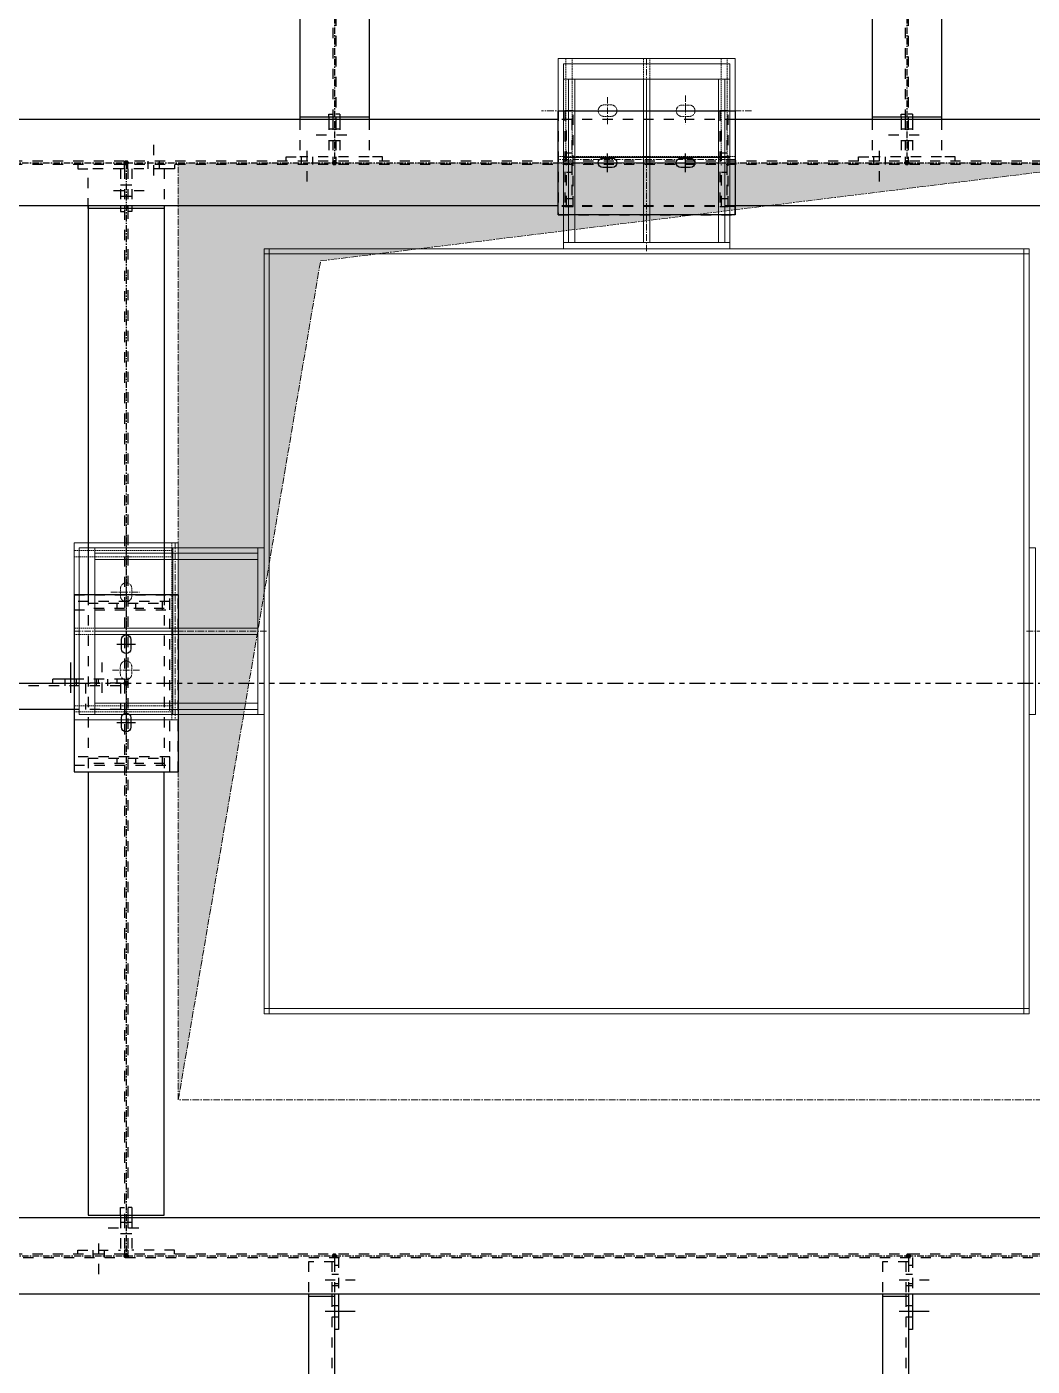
# Model space of a CAD drawing. Header units: inches. Extents: x 209270 to 234360, y -180214 to -150194.
# Drawn here: x 220821 to 222753, y -159676 to -157102 of the extents above; entities that cross this region are included whole.
import ezdxf

# ---------------------------------------------------------------- set-up
doc = ezdxf.new("R2010")
doc.units = ezdxf.units.IN
doc.header["$LTSCALE"] = 10
doc.header["$MEASUREMENT"] = 0
for name, pattern in [('CENTER', [2, 1.25, -0.25, 0.25, -0.25]), ('DXK_LINE_DOT2', [3.9198, 1.9599, -1.9599]), ('DXK_LINE_DOT5', [7.8785, 2.979, -0.9799, 0.9799, -0.9799, 0.9799, -0.9799]), ('HIDDEN', [0.375, 0.25, -0.125])]:
    doc.linetypes.add(name, pattern=pattern)
for name, color, linetype in [('_STR_0', 5, 'Continuous'), ('_STR_1', 5, 'Continuous'), ('_STR_2', 5, 'Continuous'), ('_STR_4', 5, 'Continuous')]:
    doc.layers.add(name, color=color, linetype=linetype)
for name, color, linetype, lineweight in [('CEN', 1, 'CENTER', 9), ('Chute', 1, 'Continuous', 9), ('HIDDEN', 1, 'HIDDEN', 9), ('MAIN OBJECT', 1, 'Continuous', 18), ('STR25', 1, 'Continuous', 5), ('STRUC-25HD', 1, 'HIDDEN', 5)]:
    doc.layers.add(name, color=color, linetype=linetype, lineweight=lineweight)

# ---------------------------------------------------------------- blocks, each defined once
blk = doc.blocks.new('A$C3120f6e4')
at = {"layer": 'CEN'}
for p, q in [((170, 94), (-170, 94)), ((0, -100), (0, 100)), ((-75, -26.2), (-75, 26)), ((75, -29.3), (75, 26.1)), ((-48.9, 0), (-101.1, 0)), ((101.1, 0), (48.9, 0))]:
    blk.add_line(p, q, dxfattribs=at)
at = {"layer": 'HIDDEN', "ltscale": 0.2, "elevation": 5435030.5}
for points in [[(-82, -11.1, -1), (-82, 10.9), (-68, 10.9, -1), (-68, -11.1)], [(68, 11.1, 1), (68, -10.9), (82, -10.9, 1), (82, 11.1)]]:
    blk.add_lwpolyline(points, format="xyb", close=True, dxfattribs=at)
at = {"layer": 'STR25', "ltscale": 0.2, "elevation": 5435030.5}
blk.add_lwpolyline([(-170, 100), (170, 100), (170, -100), (-170, -100)], close=True, dxfattribs=at)
at = {"layer": 'STRUC-25HD', "elevation": 5435030.5}
for points in [[(170, 88), (170, 100), (-170, 100), (-170, 88)], [(-143, -100), (-155, -100), (-155, 88), (-143, 88)], [(6, -100), (-6, -100), (-6, 88), (6, 88)], [(155, -100), (143, -100), (143, 88), (155, 88)]]:
    blk.add_lwpolyline(points, close=True, dxfattribs=at)
blk = doc.blocks.new('GridLine-116860372-116906 - 114867')
at = {"layer": '_STR_2', "linetype": 'DXK_LINE_DOT5'}
blk.add_line((211379.7, -158363.7), (228961.1, -158363.7), dxfattribs=at)
blk = doc.blocks.new('Part-116860372-114967 - 114867')
at = {"layer": '_STR_4', "linetype": 'Continuous'}
for points in [[(221411.9, -155367.7, -1), (221411.9, -155359.7, -1)], [(221411.9, -157367.7, -1), (221411.9, -157359.7, -1)]]:
    blk.add_hatch(color=256, dxfattribs=at).paths.add_polyline_path(points)
at = {"layer": '_STR_1', "linetype": 'DXK_LINE_DOT2'}
for p, q in [((221345.3, -155377.1), (221345.3, -155468.7)), ((221478.5, -155377.1), (221345.3, -155377.1)), ((221409, -155377.1), (221409, -156555.7)), ((221414.7, -155377.1), (221414.7, -155468.7)), ((221478.5, -155377.1), (221478.5, -155468.7)), ((221414.7, -155473.7), (221414.7, -157275.8)), ((221409, -156555.7), (221409, -157275.8)), ((221345.3, -157280.8), (221345.3, -157352.3)), ((221409, -157280.8), (221409, -157352.3)), ((221414.7, -157280.8), (221414.7, -157352.3)), ((221478.5, -157280.8), (221478.5, -157352.3)), ((221478.5, -157352.3), (221345.3, -157352.3))]:
    blk.add_line(p, q, dxfattribs=at)
at = {"layer": '_STR_2', "linetype": 'Continuous'}
for p, q in [((221345.3, -155468.7), (221345.3, -157280.8)), ((221478.5, -155473.7), (221345.3, -155473.7)), ((221409, -155468.7), (221409, -155473.7)), ((221414.7, -155468.7), (221414.7, -155473.7)), ((221478.5, -155468.7), (221478.5, -157280.8)), ((221478.5, -157275.8), (221345.3, -157275.8)), ((221409, -157275.8), (221409, -157280.8)), ((221414.7, -157275.8), (221414.7, -157280.8))]:
    blk.add_line(p, q, dxfattribs=at)
at = {"layer": '_STR_4', "linetype": 'CENTER'}
blk.add_line((221411.9, -155363.7), (221411.9, -157363.7), dxfattribs=at)
at = {"layer": '_STR_4', "linetype": 'Continuous'}
for centre in [(221411.9, -155363.7), (221411.9, -157363.7)]:
    blk.add_circle(centre, 4, dxfattribs=at)
blk = doc.blocks.new('Part-116860372-114970 - 114867')
at = {"layer": '_STR_1', "linetype": 'DXK_LINE_DOT2'}
for p, q in [((223516.9, -159460.5), (220421.9, -159460.5)), ((220421.9, -159466.8), (223516.9, -159466.8))]:
    blk.add_line(p, q, dxfattribs=at)
at = {"layer": '_STR_2', "linetype": 'Continuous'}
for p, q in [((222886.9, -159390.5), (220416.9, -159390.5)), ((222886.9, -159536.9), (220416.9, -159536.9))]:
    blk.add_line(p, q, dxfattribs=at)
at = {"layer": '_STR_4', "linetype": 'CENTER'}
blk.add_line((220311.9, -159463.7), (223611.9, -159463.7), dxfattribs=at)
blk = doc.blocks.new('Part-116860372-114968 - 114867')
at = {"layer": '_STR_4', "linetype": 'Continuous'}
for points in [[(222511.9, -155367.7, -1), (222511.9, -155359.7, -1)], [(222511.9, -157367.7, -1), (222511.9, -157359.7, -1)]]:
    blk.add_hatch(color=256, dxfattribs=at).paths.add_polyline_path(points)
at = {"layer": '_STR_1', "linetype": 'DXK_LINE_DOT2'}
for p, q in [((222445.3, -155377.1), (222445.3, -155468.7)), ((222578.5, -155377.1), (222445.3, -155377.1)), ((222509, -155377.1), (222509, -156555.7)), ((222514.7, -155377.1), (222514.7, -155468.7)), ((222578.5, -155377.1), (222578.5, -155468.7)), ((222514.7, -155473.7), (222514.7, -157275.8)), ((222509, -156555.7), (222509, -157275.8)), ((222445.3, -157280.8), (222445.3, -157352.3)), ((222509, -157280.8), (222509, -157352.3)), ((222514.7, -157280.8), (222514.7, -157352.3)), ((222578.5, -157280.8), (222578.5, -157352.3)), ((222578.5, -157352.3), (222445.3, -157352.3))]:
    blk.add_line(p, q, dxfattribs=at)
at = {"layer": '_STR_2', "linetype": 'Continuous'}
for p, q in [((222445.3, -155468.7), (222445.3, -157280.8)), ((222578.5, -155473.7), (222445.3, -155473.7)), ((222509, -155468.7), (222509, -155473.7)), ((222514.7, -155468.7), (222514.7, -155473.7)), ((222578.5, -155468.7), (222578.5, -157280.8)), ((222578.5, -157275.8), (222445.3, -157275.8)), ((222509, -157275.8), (222509, -157280.8)), ((222514.7, -157275.8), (222514.7, -157280.8))]:
    blk.add_line(p, q, dxfattribs=at)
at = {"layer": '_STR_4', "linetype": 'CENTER'}
blk.add_line((222511.9, -155363.7), (222511.9, -157363.7), dxfattribs=at)
at = {"layer": '_STR_4', "linetype": 'Continuous'}
for centre in [(222511.9, -155363.7), (222511.9, -157363.7)]:
    blk.add_circle(centre, 4, dxfattribs=at)
blk = doc.blocks.new('Part-116860372-116410 - 114867')
at = {"layer": '_STR_1', "linetype": 'DXK_LINE_DOT2'}
for p, q in [((221015, -158507.7), (221085.1, -158507.7)), ((221030, -158507.7), (221030, -158517.7)), ((221085.1, -158517.7), (221015, -158517.7))]:
    blk.add_line(p, q, dxfattribs=at)
blk = doc.blocks.new('Part-116860372-114966 - 114867')
at = {"layer": '_STR_1', "linetype": 'DXK_LINE_DOT2'}
for p, q in [((222181.9, -157280.8), (221841.9, -157280.8)), ((223516.9, -157360.3), (220421.9, -157360.3)), ((223516.9, -157367), (220421.9, -157367)), ((222181.9, -157446.5), (221841.9, -157446.5))]:
    blk.add_line(p, q, dxfattribs=at)
at = {"layer": '_STR_2', "linetype": 'Continuous'}
for p, q in [((221841.9, -157280.8), (220416.9, -157280.8)), ((223521.9, -157280.8), (222181.9, -157280.8)), ((221841.9, -157446.5), (220416.9, -157446.5)), ((223521.9, -157446.5), (222181.9, -157446.5))]:
    blk.add_line(p, q, dxfattribs=at)
at = {"layer": '_STR_4', "linetype": 'CENTER'}
blk.add_line((220311.9, -157363.7), (223611.9, -157363.7), dxfattribs=at)
blk = doc.blocks.new('Part-116860372-114971 - 114867')
at = {"layer": '_STR_4', "linetype": 'Continuous'}
for points in [[(221011.9, -157367.7, -1), (221011.9, -157359.7, -1)], [(221011.9, -159467.7, -1), (221011.9, -159459.7, -1)]]:
    blk.add_hatch(color=256, dxfattribs=at).paths.add_polyline_path(points)
at = {"layer": '_STR_1', "linetype": 'DXK_LINE_DOT2'}
for p, q in [((220938.7, -157451.5), (220938.7, -157375)), ((221085.1, -157375), (220938.7, -157375)), ((221008.7, -157375), (221008.7, -158363.7)), ((221015, -157375), (221015, -157446.5)), ((221085.1, -157375), (221085.1, -157451.5)), ((221015, -157451.5), (221015, -159385.5)), ((220938.7, -158193.7), (220938.7, -158533.7)), ((221085.1, -158193.7), (221085.1, -158533.7)), ((221008.7, -158363.7), (221008.7, -159385.5)), ((221008.7, -159390.5), (221008.7, -159452.5)), ((221015, -159390.5), (221015, -159452.5)), ((221015, -159452.5), (221008.7, -159452.5))]:
    blk.add_line(p, q, dxfattribs=at)
at = {"layer": '_STR_2', "linetype": 'Continuous'}
for p, q in [((220938.7, -157446.5), (220938.7, -158193.7)), ((221085.1, -157451.5), (220938.7, -157451.5)), ((221008.7, -157446.5), (221008.7, -157451.5)), ((221015, -157446.5), (221015, -157451.5)), ((221085.1, -157446.5), (221085.1, -158193.7)), ((220938.7, -158533.7), (220938.7, -159385.5)), ((221085.1, -159385.5), (221085.1, -158533.7)), ((220938.7, -159385.5), (221085.1, -159385.5)), ((221008.7, -159385.5), (221008.7, -159390.5)), ((221015, -159385.5), (221015, -159390.5))]:
    blk.add_line(p, q, dxfattribs=at)
at = {"layer": '_STR_4', "linetype": 'CENTER'}
blk.add_line((221011.9, -157363.7), (221011.9, -159463.7), dxfattribs=at)
at = {"layer": '_STR_4', "linetype": 'Continuous'}
for centre in [(221011.9, -157363.7), (221011.9, -159463.7)]:
    blk.add_circle(centre, 4, dxfattribs=at)
blk = doc.blocks.new('Part-116860372-116386 - 114867')
at = {"layer": '_STR_1', "linetype": 'DXK_LINE_DOT2'}
for p, q in [((221841.9, -157463.7), (221841.9, -157447.7)), ((222181.9, -157447.7), (221841.9, -157447.7)), ((222181.9, -157463.7), (222181.9, -157447.7)), ((222181.9, -157463.7), (221841.9, -157463.7))]:
    blk.add_line(p, q, dxfattribs=at)
blk = doc.blocks.new('Part-116860372-115887 - 114867')
at = {"layer": '_STR_1', "linetype": 'DXK_LINE_DOT2'}
for p, q in [((222514.9, -159481.8), (222522.9, -159481.8)), ((222522.9, -159466.8), (222522.9, -159536.9)), ((222514.9, -159516.8), (222522.9, -159516.8))]:
    blk.add_line(p, q, dxfattribs=at)
at = {"layer": '_STR_2', "linetype": 'Continuous'}
for p, q in [((222514.9, -159536.9), (222514.9, -159541.9)), ((222522.9, -159536.9), (222522.9, -159604.8)), ((222522.9, -159604.8), (222514.9, -159604.8))]:
    blk.add_line(p, q, dxfattribs=at)
blk = doc.blocks.new('Part-116860372-115050 - 114867')
at = {"layer": '_STR_4', "linetype": 'Continuous'}
for points in [[(220311.9, -158367.7, -1), (220311.9, -158359.7, -1)], [(221011.9, -158367.7, -1), (221011.9, -158359.7, -1)]]:
    blk.add_hatch(color=256, dxfattribs=at).paths.add_polyline_path(points)
at = {"layer": '_STR_1', "linetype": 'DXK_LINE_DOT2'}
for p, q in [((220325.3, -158363.7), (220325.3, -158383.7)), ((220421.9, -158363.7), (220325.3, -158363.7)), ((220416.9, -158368.7), (220325.3, -158368.7)), ((221000.7, -158368.7), (220421.9, -158368.7)), ((221000.7, -158363.7), (220911.9, -158363.7)), ((220933.7, -158363.7), (220933.7, -158413.7)), ((221000.7, -158363.7), (221000.7, -158413.7)), ((220325.3, -158383.7), (220390.3, -158383.7)), ((220390.3, -158383.7), (220390.3, -158413.7)), ((220416.9, -158413.7), (220390.3, -158413.7)), ((221000.7, -158413.7), (220911.9, -158413.7))]:
    blk.add_line(p, q, dxfattribs=at)
at = {"layer": '_STR_2', "linetype": 'Continuous'}
for p, q in [((220421.9, -158368.7), (220416.9, -158368.7)), ((220421.9, -158413.7), (220421.9, -158363.7)), ((220421.9, -158363.7), (220911.9, -158363.7)), ((220911.9, -158413.7), (220416.9, -158413.7))]:
    blk.add_line(p, q, dxfattribs=at)
at = {"layer": '_STR_4', "linetype": 'CENTER'}
for p, q in [((220311.9, -158363.7), (220325.3, -158363.7)), ((220421.9, -158363.7), (220911.9, -158363.7)), ((221000.7, -158363.7), (221011.9, -158363.7))]:
    blk.add_line(p, q, dxfattribs=at)
at = {"layer": '_STR_4', "linetype": 'Continuous'}
for centre in [(220311.9, -158363.7), (221011.9, -158363.7)]:
    blk.add_circle(centre, 4, dxfattribs=at)
blk = doc.blocks.new('Bolt-116860372-115752 - 114867')
at = {"layer": '_STR_1', "linetype": 'DXK_LINE_DOT2'}
for p, q in [((220965.7, -158381.7), (220965.7, -158323.7)), ((220954.7, -158363.7), (220954.7, -158355.7)), ((220976.7, -158363.7), (220976.7, -158355.7)), ((220954.7, -158368.7), (220954.7, -158363.7)), ((220976.7, -158368.7), (220976.7, -158363.7))]:
    blk.add_line(p, q, dxfattribs=at)
at = {"layer": '_STR_2', "linetype": 'Continuous'}
for p, q in [((220905.7, -158381.7), (220905.7, -158323.7)), ((220894.7, -158363.7), (220894.7, -158355.7)), ((220916.7, -158363.7), (220916.7, -158355.7)), ((220894.7, -158368.7), (220894.7, -158363.7)), ((220916.7, -158368.7), (220916.7, -158363.7))]:
    blk.add_line(p, q, dxfattribs=at)
blk = doc.blocks.new('Part-116860372-115118 - 114867')
at = {"layer": '_STR_4', "linetype": 'Continuous'}
for points in [[(221411.9, -159467.7, -1), (221411.9, -159459.7, -1)], [(221411.9, -160167.7, -1), (221411.9, -160159.7, -1)]]:
    blk.add_hatch(color=256, dxfattribs=at).paths.add_polyline_path(points)
at = {"layer": '_STR_1', "linetype": 'DXK_LINE_DOT2'}
for p, q in [((221361.9, -159474.8), (221361.9, -159536.9)), ((221411.9, -159474.8), (221361.9, -159474.8)), ((221406.9, -159474.8), (221406.9, -159536.9)), ((221411.9, -159474.8), (221411.9, -159541.9)), ((221406.9, -159541.9), (221406.9, -160033.7)), ((221361.9, -160038.7), (221361.9, -160100.7)), ((221406.9, -160038.7), (221406.9, -160150.7)), ((221411.9, -160033.7), (221411.9, -160150.7)), ((221361.9, -160100.7), (221391.9, -160100.7)), ((221391.9, -160100.7), (221391.9, -160150.7)), ((221411.9, -160150.7), (221391.9, -160150.7))]:
    blk.add_line(p, q, dxfattribs=at)
at = {"layer": '_STR_2', "linetype": 'Continuous'}
for p, q in [((221361.9, -159536.9), (221361.9, -160038.7)), ((221406.9, -159536.9), (221406.9, -159541.9)), ((221411.9, -159541.9), (221361.9, -159541.9)), ((221411.9, -159541.9), (221411.9, -160033.7)), ((221411.9, -160033.7), (221361.9, -160033.7)), ((221406.9, -160033.7), (221406.9, -160038.7))]:
    blk.add_line(p, q, dxfattribs=at)
at = {"layer": '_STR_4', "linetype": 'CENTER'}
for p, q in [((221411.9, -159463.7), (221411.9, -159474.8)), ((221411.9, -159541.9), (221411.9, -160033.7)), ((221411.9, -160150.7), (221411.9, -160163.7))]:
    blk.add_line(p, q, dxfattribs=at)
at = {"layer": '_STR_4', "linetype": 'Continuous'}
for centre in [(221411.9, -159463.7), (221411.9, -160163.7)]:
    blk.add_circle(centre, 4, dxfattribs=at)
blk = doc.blocks.new('Part-116860372-115119 - 114867')
at = {"layer": '_STR_4', "linetype": 'Continuous'}
for points in [[(222514.9, -159467.7, -1), (222514.9, -159459.7, -1)], [(222514.9, -160167.7, -1), (222514.9, -160159.7, -1)]]:
    blk.add_hatch(color=256, dxfattribs=at).paths.add_polyline_path(points)
at = {"layer": '_STR_1', "linetype": 'DXK_LINE_DOT2'}
for p, q in [((222464.9, -159474.8), (222464.9, -159536.9)), ((222514.9, -159474.8), (222464.9, -159474.8)), ((222509.9, -159474.8), (222509.9, -159536.9)), ((222514.9, -159474.8), (222514.9, -159541.9)), ((222509.9, -159541.9), (222509.9, -160033.7)), ((222464.9, -160038.7), (222464.9, -160100.7)), ((222509.9, -160038.7), (222509.9, -160150.7)), ((222514.9, -160033.7), (222514.9, -160150.7)), ((222464.9, -160100.7), (222494.9, -160100.7)), ((222494.9, -160100.7), (222494.9, -160150.7)), ((222514.9, -160150.7), (222494.9, -160150.7))]:
    blk.add_line(p, q, dxfattribs=at)
at = {"layer": '_STR_2', "linetype": 'Continuous'}
for p, q in [((222464.9, -159536.9), (222464.9, -160038.7)), ((222509.9, -159536.9), (222509.9, -159541.9)), ((222514.9, -159541.9), (222464.9, -159541.9)), ((222514.9, -159541.9), (222514.9, -160033.7)), ((222514.9, -160033.7), (222464.9, -160033.7)), ((222509.9, -160033.7), (222509.9, -160038.7))]:
    blk.add_line(p, q, dxfattribs=at)
at = {"layer": '_STR_4', "linetype": 'CENTER'}
for p, q in [((222514.9, -159463.7), (222514.9, -159474.8)), ((222514.9, -159541.9), (222514.9, -160033.7)), ((222514.9, -160150.7), (222514.9, -160163.7))]:
    blk.add_line(p, q, dxfattribs=at)
at = {"layer": '_STR_4', "linetype": 'Continuous'}
for centre in [(222514.9, -159463.7), (222514.9, -160163.7)]:
    blk.add_circle(centre, 4, dxfattribs=at)
blk = doc.blocks.new('Part-116860372-116407 - 114867')
at = {"layer": '_STR_1', "linetype": 'DXK_LINE_DOT2'}
for p, q in [((220938.7, -158209.7), (221008.7, -158209.7)), ((221008.7, -158219.7), (220938.7, -158219.7)), ((220993.7, -158209.7), (220993.7, -158219.7))]:
    blk.add_line(p, q, dxfattribs=at)
blk = doc.blocks.new('Part-116860372-116415 - 114867')
at = {"layer": '_STR_1', "linetype": 'DXK_LINE_DOT2'}
for p, q in [((221857.9, -157446.5), (221857.9, -157367)), ((221867.9, -157367), (221867.9, -157446.5)), ((221867.9, -157382), (221857.9, -157382))]:
    blk.add_line(p, q, dxfattribs=at)
blk = doc.blocks.new('Part-116860372-115476 - 114867')
at = {"layer": '_STR_1', "linetype": 'DXK_LINE_DOT2'}
for p, q in [((222522.7, -157270.3), (222514.7, -157270.3)), ((222522.7, -157270.3), (222522.7, -157275.8)), ((222514.7, -157275.8), (222514.7, -157280.8)), ((222522.7, -157280.8), (222522.7, -157352.3)), ((222514.7, -157352.3), (222514.7, -157360.3)), ((222604.7, -157352.3), (222578.5, -157352.3)), ((222604.7, -157360.3), (222604.7, -157352.3))]:
    blk.add_line(p, q, dxfattribs=at)
at = {"layer": '_STR_2', "linetype": 'Continuous'}
blk.add_line((222522.7, -157275.8), (222522.7, -157280.8), dxfattribs=at)
blk = doc.blocks.new('Part-116860372-116409 - 114867')
at = {"layer": '_STR_1', "linetype": 'DXK_LINE_DOT2'}
for p, q in [((220938.7, -158507.7), (221008.7, -158507.7)), ((220993.7, -158507.7), (220993.7, -158517.7)), ((221008.7, -158517.7), (220938.7, -158517.7))]:
    blk.add_line(p, q, dxfattribs=at)
blk = doc.blocks.new('Part-116860372-115472 - 114867')
at = {"layer": '_STR_1', "linetype": 'DXK_LINE_DOT2'}
for p, q in [((221422.7, -157270.3), (221414.7, -157270.3)), ((221422.7, -157270.3), (221422.7, -157275.8)), ((221414.7, -157275.8), (221414.7, -157280.8)), ((221422.7, -157280.8), (221422.7, -157352.3)), ((221414.7, -157352.3), (221414.7, -157360.3)), ((221504.7, -157352.3), (221478.5, -157352.3)), ((221504.7, -157360.3), (221504.7, -157352.3))]:
    blk.add_line(p, q, dxfattribs=at)
at = {"layer": '_STR_2', "linetype": 'Continuous'}
blk.add_line((221422.7, -157275.8), (221422.7, -157280.8), dxfattribs=at)
blk = doc.blocks.new('Part-116860372-115516 - 114867')
at = {"layer": '_STR_1', "linetype": 'DXK_LINE_DOT2'}
for p, q in [((221023, -159370.5), (221015, -159370.5)), ((221015, -159385.5), (221015, -159390.5)), ((221023, -159370.5), (221023, -159385.5)), ((221023, -159390.5), (221023, -159452.5)), ((221015, -159452.5), (221015, -159460.5)), ((221105, -159452.5), (221023, -159452.5)), ((221105, -159460.5), (221105, -159452.5))]:
    blk.add_line(p, q, dxfattribs=at)
at = {"layer": '_STR_2', "linetype": 'Continuous'}
blk.add_line((221023, -159385.5), (221023, -159390.5), dxfattribs=at)
blk = doc.blocks.new('Part-116860372-116385 - 114867')
at = {"layer": '_STR_1', "linetype": 'DXK_LINE_DOT2'}
for p, q in [((221841.9, -157263.7), (221841.9, -157463.7)), ((221841.9, -157263.7), (222181.9, -157263.7)), ((222181.9, -157263.7), (222181.9, -157463.7)), ((221841.9, -157463.7), (222181.9, -157463.7))]:
    blk.add_line(p, q, dxfattribs=at)
blk = doc.blocks.new('Part-116860372-115504 - 114867')
at = {"layer": '_STR_1', "linetype": 'DXK_LINE_DOT2'}
for p, q in [((220918.7, -157367), (220918.7, -157375)), ((220918.7, -157375), (220938.7, -157375)), ((221000.7, -157375), (221000.7, -157446.5)), ((221008.7, -157375), (221008.7, -157367)), ((221000.7, -157451.5), (221000.7, -157457)), ((221000.7, -157457), (221008.7, -157457))]:
    blk.add_line(p, q, dxfattribs=at)
at = {"layer": '_STR_2', "linetype": 'Continuous'}
blk.add_line((221000.7, -157446.5), (221000.7, -157451.5), dxfattribs=at)
blk = doc.blocks.new('Bolt-116860372-115480 - 114867')
at = {"layer": '_STR_1', "linetype": 'DXK_LINE_DOT2'}
for p, q in [((221348, -157352.3), (221348, -157360.3)), ((221359, -157340.7), (221359, -157403.7)), ((221370, -157352.3), (221370, -157360.3)), ((221348, -157360.3), (221348, -157367)), ((221370, -157360.3), (221370, -157367))]:
    blk.add_line(p, q, dxfattribs=at)
blk = doc.blocks.new('Part-116860372-115471 - 114867')
at = {"layer": '_STR_1', "linetype": 'DXK_LINE_DOT2'}
for p, q in [((221401, -157275.8), (221401, -157270.3)), ((221401, -157270.3), (221409, -157270.3)), ((221401, -157280.8), (221401, -157352.3)), ((221409, -157275.8), (221409, -157280.8)), ((221319, -157360.3), (221319, -157352.3)), ((221319, -157352.3), (221345.3, -157352.3)), ((221409, -157352.3), (221409, -157360.3))]:
    blk.add_line(p, q, dxfattribs=at)
at = {"layer": '_STR_2', "linetype": 'Continuous'}
blk.add_line((221401, -157275.8), (221401, -157280.8), dxfattribs=at)
blk = doc.blocks.new('Bolt-116860372-115473 - 114867')
at = {"layer": '_STR_1', "linetype": 'DXK_LINE_DOT2'}
for p, q in [((221409, -157299.3), (221401, -157299.3)), ((221414.7, -157299.3), (221409, -157299.3)), ((221422.7, -157299.3), (221414.7, -157299.3)), ((221435.7, -157310.3), (221367.7, -157310.3)), ((221409, -157321.3), (221401, -157321.3)), ((221414.7, -157321.3), (221409, -157321.3)), ((221422.7, -157321.3), (221414.7, -157321.3))]:
    blk.add_line(p, q, dxfattribs=at)
blk = doc.blocks.new('Part-116860372-115475 - 114867')
at = {"layer": '_STR_1', "linetype": 'DXK_LINE_DOT2'}
for p, q in [((222501, -157275.8), (222501, -157270.3)), ((222501, -157270.3), (222509, -157270.3)), ((222501, -157280.8), (222501, -157352.3)), ((222509, -157275.8), (222509, -157280.8)), ((222419, -157360.3), (222419, -157352.3)), ((222419, -157352.3), (222445.3, -157352.3)), ((222509, -157352.3), (222509, -157360.3))]:
    blk.add_line(p, q, dxfattribs=at)
at = {"layer": '_STR_2', "linetype": 'Continuous'}
blk.add_line((222501, -157275.8), (222501, -157280.8), dxfattribs=at)
blk = doc.blocks.new('Bolt-116860372-115477 - 114867')
at = {"layer": '_STR_1', "linetype": 'DXK_LINE_DOT2'}
for p, q in [((222509, -157299.3), (222501, -157299.3)), ((222514.7, -157299.3), (222509, -157299.3)), ((222522.7, -157299.3), (222514.7, -157299.3)), ((222535.7, -157310.3), (222467.7, -157310.3)), ((222509, -157321.3), (222501, -157321.3)), ((222514.7, -157321.3), (222509, -157321.3)), ((222522.7, -157321.3), (222514.7, -157321.3))]:
    blk.add_line(p, q, dxfattribs=at)
blk = doc.blocks.new('Bolt-116860372-115481 - 114867')
at = {"layer": '_STR_1', "linetype": 'DXK_LINE_DOT2'}
for p, q in [((222448, -157352.3), (222448, -157360.3)), ((222459, -157340.7), (222459, -157403.7)), ((222470, -157352.3), (222470, -157360.3)), ((222448, -157360.3), (222448, -157367)), ((222470, -157360.3), (222470, -157367))]:
    blk.add_line(p, q, dxfattribs=at)
blk = doc.blocks.new('Part-116860372-115503 - 114867')
at = {"layer": '_STR_1', "linetype": 'DXK_LINE_DOT2'}
for p, q in [((221015, -157375), (221015, -157367)), ((221023, -157375), (221023, -157446.5)), ((221105, -157375), (221085.1, -157375)), ((221105, -157367), (221105, -157375)), ((221015, -157451.5), (221015, -157446.5)), ((221023, -157451.5), (221023, -157457)), ((221023, -157457), (221015, -157457))]:
    blk.add_line(p, q, dxfattribs=at)
at = {"layer": '_STR_2', "linetype": 'Continuous'}
blk.add_line((221023, -157446.5), (221023, -157451.5), dxfattribs=at)
blk = doc.blocks.new('Bolt-116860372-115505 - 114867')
at = {"layer": '_STR_1', "linetype": 'DXK_LINE_DOT2'}
for p, q in [((220987.7, -157417), (221055.7, -157417)), ((221000.7, -157406), (221008.7, -157406)), ((221000.7, -157428), (221008.7, -157428)), ((221008.7, -157406), (221015, -157406)), ((221008.7, -157428), (221015, -157428)), ((221015, -157406), (221023, -157406)), ((221015, -157428), (221023, -157428))]:
    blk.add_line(p, q, dxfattribs=at)
blk = doc.blocks.new('Part-116860372-115515 - 114867')
at = {"layer": '_STR_1', "linetype": 'DXK_LINE_DOT2'}
for p, q in [((221000.7, -159385.5), (221000.7, -159370.5)), ((221000.7, -159370.5), (221008.7, -159370.5)), ((221008.7, -159385.5), (221008.7, -159390.5)), ((221000.7, -159390.5), (221000.7, -159452.5)), ((220918.7, -159460.5), (220918.7, -159452.5)), ((220918.7, -159452.5), (221000.7, -159452.5)), ((221008.7, -159452.5), (221008.7, -159460.5))]:
    blk.add_line(p, q, dxfattribs=at)
at = {"layer": '_STR_2', "linetype": 'Continuous'}
blk.add_line((221000.7, -159385.5), (221000.7, -159390.5), dxfattribs=at)
blk = doc.blocks.new('Bolt-116860372-115517 - 114867')
at = {"layer": '_STR_1', "linetype": 'DXK_LINE_DOT2'}
for p, q in [((221036, -159410.5), (220968, -159410.5)), ((221008.7, -159399.5), (221000.7, -159399.5)), ((221015, -159399.5), (221008.7, -159399.5)), ((221023, -159399.5), (221015, -159399.5)), ((221008.7, -159421.5), (221000.7, -159421.5)), ((221015, -159421.5), (221008.7, -159421.5)), ((221023, -159421.5), (221015, -159421.5))]:
    blk.add_line(p, q, dxfattribs=at)
blk = doc.blocks.new('Bolt-116860372-115526 - 114867')
at = {"layer": '_STR_1', "linetype": 'DXK_LINE_DOT2'}
for p, q in [((221065, -157388), (221065, -157325)), ((221054, -157367), (221054, -157360.3)), ((221054, -157375), (221054, -157367)), ((221076, -157367), (221076, -157360.3)), ((221076, -157375), (221076, -157367))]:
    blk.add_line(p, q, dxfattribs=at)
blk = doc.blocks.new('Bolt-116860372-115528 - 114867')
at = {"layer": '_STR_1', "linetype": 'DXK_LINE_DOT2'}
for p, q in [((220947.7, -159452.5), (220947.7, -159460.5)), ((220947.7, -159460.5), (220947.7, -159466.8)), ((220958.7, -159439.7), (220958.7, -159502.7)), ((220969.7, -159452.5), (220969.7, -159460.5)), ((220969.7, -159460.5), (220969.7, -159466.8))]:
    blk.add_line(p, q, dxfattribs=at)
blk = doc.blocks.new('Part-116860372-116383 - 114867')
at = {"layer": '_STR_1', "linetype": 'DXK_LINE_DOT2'}
for p, q in [((221095.9, -158206.7), (220911.9, -158206.7)), ((220911.9, -158206.7), (220911.9, -158222.7)), ((220911.9, -158222.7), (221095.9, -158222.7)), ((221080.9, -158206.7), (221080.9, -158222.7)), ((221095.9, -158222.7), (221095.9, -158206.7))]:
    blk.add_line(p, q, dxfattribs=at)
blk = doc.blocks.new('Part-116860372-115751 - 114867')
at = {"layer": '_STR_1', "linetype": 'DXK_LINE_DOT2'}
for p, q in [((220870.8, -158363.7), (220870.8, -158355.7)), ((221008.7, -158355.7), (220911.9, -158355.7)), ((220958.7, -158363.7), (220958.7, -158355.7)), ((220993.7, -158355.7), (220993.7, -158363.7))]:
    blk.add_line(p, q, dxfattribs=at)
at = {"layer": '_STR_2', "linetype": 'Continuous'}
for p in [(220911.9, -158355.7), (220870.7, -158363.7)]:
    blk.add_line(p, (220870.7, -158355.7), dxfattribs=at)
blk = doc.blocks.new('Part-116860372-115885 - 114867')
at = {"layer": '_STR_1', "linetype": 'DXK_LINE_DOT2'}
for p, q in [((221411.9, -159481.8), (221419.9, -159481.8)), ((221419.9, -159466.8), (221419.9, -159536.9)), ((221411.9, -159516.8), (221419.9, -159516.8))]:
    blk.add_line(p, q, dxfattribs=at)
at = {"layer": '_STR_2', "linetype": 'Continuous'}
for p, q in [((221411.9, -159536.9), (221411.9, -159541.9)), ((221419.9, -159536.9), (221419.9, -159604.8)), ((221419.9, -159604.8), (221411.9, -159604.8))]:
    blk.add_line(p, q, dxfattribs=at)
blk = doc.blocks.new('Bolt-116860372-115886 - 114867')
at = {"layer": '_STR_1', "linetype": 'DXK_LINE_DOT2'}
for p, q in [((221393.9, -159509.8), (221451.9, -159509.8)), ((221406.9, -159498.8), (221411.9, -159498.8)), ((221411.9, -159498.8), (221419.9, -159498.8)), ((221406.9, -159520.8), (221411.9, -159520.8)), ((221411.9, -159520.8), (221419.9, -159520.8))]:
    blk.add_line(p, q, dxfattribs=at)
at = {"layer": '_STR_2', "linetype": 'Continuous'}
for p, q in [((221406.9, -159558.8), (221411.9, -159558.8)), ((221411.9, -159558.8), (221419.9, -159558.8)), ((221393.9, -159569.8), (221451.9, -159569.8)), ((221406.9, -159580.8), (221411.9, -159580.8)), ((221411.9, -159580.8), (221419.9, -159580.8))]:
    blk.add_line(p, q, dxfattribs=at)
blk = doc.blocks.new('Bolt-116860372-115888 - 114867')
at = {"layer": '_STR_1', "linetype": 'DXK_LINE_DOT2'}
for p, q in [((222496.9, -159509.8), (222554.9, -159509.8)), ((222509.9, -159498.8), (222514.9, -159498.8)), ((222514.9, -159498.8), (222522.9, -159498.8)), ((222509.9, -159520.8), (222514.9, -159520.8)), ((222514.9, -159520.8), (222522.9, -159520.8))]:
    blk.add_line(p, q, dxfattribs=at)
at = {"layer": '_STR_2', "linetype": 'Continuous'}
for p, q in [((222509.9, -159558.8), (222514.9, -159558.8)), ((222514.9, -159558.8), (222522.9, -159558.8)), ((222496.9, -159569.8), (222554.9, -159569.8)), ((222509.9, -159580.8), (222514.9, -159580.8)), ((222514.9, -159580.8), (222522.9, -159580.8))]:
    blk.add_line(p, q, dxfattribs=at)
blk = doc.blocks.new('Part-116860372-116408 - 114867')
at = {"layer": '_STR_1', "linetype": 'DXK_LINE_DOT2'}
for p, q in [((221015, -158209.7), (221085.1, -158209.7)), ((221085.1, -158219.7), (221015, -158219.7)), ((221030, -158209.7), (221030, -158219.7))]:
    blk.add_line(p, q, dxfattribs=at)
blk = doc.blocks.new('Part-116860372-116412 - 114867')
at = {"layer": '_STR_1', "linetype": 'DXK_LINE_DOT2'}
for p, q in [((222155.9, -157360.3), (222155.9, -157280.8)), ((222165.9, -157280.8), (222165.9, -157360.3)), ((222165.9, -157345.3), (222155.9, -157345.3))]:
    blk.add_line(p, q, dxfattribs=at)
blk = doc.blocks.new('Bolt-116860372-116384 - 114867')
at = {"layer": '_STR_2', "linetype": 'Continuous'}
for p, q in [((221002.9, -158279.7), (221003.6, -158276.2)), ((221003.6, -158276.2), (221005.5, -158273.3)), ((221005.5, -158273.3), (221008.4, -158271.4)), ((221008.4, -158271.4), (221011.9, -158270.7)), ((221011.9, -158270.7), (221011.9, -158270.7)), ((221011.9, -158270.7), (221015.3, -158271.4)), ((221011.9, -158270.7), (221011.9, -158306.7)), ((221015.3, -158271.4), (221018.2, -158273.3)), ((221018.2, -158273.3), (221020.2, -158276.2)), ((221020.2, -158276.2), (221020.9, -158279.7)), ((220993.9, -158288.7), (221029.9, -158288.7)), ((221002.9, -158297.7), (221002.9, -158279.7)), ((221003.6, -158301.1), (221002.9, -158297.7)), ((221005.5, -158304), (221003.6, -158301.1)), ((221008.4, -158306), (221005.5, -158304)), ((221018.2, -158304), (221015.3, -158306)), ((221020.2, -158301.1), (221018.2, -158304)), ((221020.9, -158297.7), (221020.2, -158301.1)), ((221020.9, -158279.7), (221020.9, -158297.7)), ((221011.9, -158306.7), (221008.4, -158306)), ((221015.3, -158306), (221011.9, -158306.7)), ((221011.9, -158306.7), (221011.9, -158306.7)), ((221002.9, -158429.7), (221003.6, -158426.2)), ((221002.9, -158447.7), (221002.9, -158429.7)), ((221003.6, -158426.2), (221005.5, -158423.3)), ((221005.5, -158423.3), (221008.4, -158421.4)), ((221008.4, -158421.4), (221011.9, -158420.7)), ((221011.9, -158420.7), (221011.9, -158420.7)), ((221011.9, -158420.7), (221015.3, -158421.4)), ((221011.9, -158420.7), (221011.9, -158456.7)), ((221015.3, -158421.4), (221018.2, -158423.3)), ((221018.2, -158423.3), (221020.2, -158426.2)), ((221020.2, -158426.2), (221020.9, -158429.7)), ((221020.9, -158429.7), (221020.9, -158447.7)), ((220993.9, -158438.7), (221029.9, -158438.7)), ((221003.6, -158451.1), (221002.9, -158447.7)), ((221005.5, -158454), (221003.6, -158451.1)), ((221008.4, -158456), (221005.5, -158454)), ((221011.9, -158456.7), (221008.4, -158456)), ((221015.3, -158456), (221011.9, -158456.7)), ((221011.9, -158456.7), (221011.9, -158456.7)), ((221018.2, -158454), (221015.3, -158456)), ((221020.2, -158451.1), (221018.2, -158454)), ((221020.9, -158447.7), (221020.2, -158451.1))]:
    blk.add_line(p, q, dxfattribs=at)
blk = doc.blocks.new('Part-116860372-116380 - 114867')
at = {"layer": '_STR_1', "linetype": 'DXK_LINE_DOT2'}
for p, q in [((221095.9, -158533.7), (221095.9, -158193.7)), ((221095.9, -158193.7), (221111.9, -158193.7)), ((221111.9, -158533.7), (221111.9, -158193.7)), ((221095.9, -158533.7), (221111.9, -158533.7))]:
    blk.add_line(p, q, dxfattribs=at)
blk = doc.blocks.new('Part-116860372-116389 - 114867')
at = {"layer": '_STR_1', "linetype": 'DXK_LINE_DOT2'}
for p, q in [((221854.9, -157263.7), (221854.9, -157447.7)), ((221870.9, -157263.7), (221854.9, -157263.7)), ((221870.9, -157447.7), (221870.9, -157263.7)), ((221870.9, -157432.7), (221854.9, -157432.7)), ((221854.9, -157447.7), (221870.9, -157447.7))]:
    blk.add_line(p, q, dxfattribs=at)
blk = doc.blocks.new('Part-116860372-116379 - 114867')
at = {"layer": '_STR_1', "linetype": 'DXK_LINE_DOT2'}
for p, q in [((220911.9, -158193.7), (221111.9, -158193.7)), ((220911.9, -158193.7), (220911.9, -158533.7)), ((221111.9, -158193.7), (221111.9, -158533.7)), ((220911.9, -158533.7), (221111.9, -158533.7))]:
    blk.add_line(p, q, dxfattribs=at)
blk = doc.blocks.new('Part-116860372-116381 - 114867')
at = {"layer": '_STR_1', "linetype": 'DXK_LINE_DOT2'}
for p, q in [((221095.9, -158504.7), (220911.9, -158504.7)), ((220911.9, -158504.7), (220911.9, -158520.7)), ((221080.9, -158504.7), (221080.9, -158520.7)), ((221095.9, -158520.7), (221095.9, -158504.7)), ((220911.9, -158520.7), (221095.9, -158520.7))]:
    blk.add_line(p, q, dxfattribs=at)
blk = doc.blocks.new('Part-116860372-116382 - 114867')
at = {"layer": '_STR_2', "linetype": 'Continuous'}
for p, q in [((221111.9, -158193.7), (220911.9, -158193.7)), ((220911.9, -158193.7), (220911.9, -158533.7)), ((221111.9, -158193.7), (221111.9, -158533.7)), ((220911.9, -158533.7), (221111.9, -158533.7))]:
    blk.add_line(p, q, dxfattribs=at)
blk = doc.blocks.new('Part-116860372-116387 - 114867')
at = {"layer": '_STR_1', "linetype": 'DXK_LINE_DOT2'}
for p, q in [((222152.9, -157263.7), (222152.9, -157447.7)), ((222168.9, -157263.7), (222152.9, -157263.7)), ((222168.9, -157447.7), (222168.9, -157263.7)), ((222168.9, -157432.7), (222152.9, -157432.7)), ((222152.9, -157447.7), (222168.9, -157447.7))]:
    blk.add_line(p, q, dxfattribs=at)
blk = doc.blocks.new('Part-116860372-116388 - 114867')
at = {"layer": '_STR_2', "linetype": 'Continuous'}
for p, q in [((221841.9, -157463.7), (221841.9, -157263.7)), ((221841.9, -157263.7), (222181.9, -157263.7)), ((222181.9, -157263.7), (222181.9, -157463.7)), ((222181.9, -157463.7), (221841.9, -157463.7))]:
    blk.add_line(p, q, dxfattribs=at)
blk = doc.blocks.new('Bolt-116860372-116390 - 114867')
at = {"layer": '_STR_2', "linetype": 'Continuous'}
for p, q in [((221936.9, -157381.7), (221936.9, -157345.7)), ((222086.9, -157381.7), (222086.9, -157345.7)), ((221918.9, -157363.7), (221919.5, -157360.2)), ((221919.5, -157367.1), (221918.9, -157363.7)), ((221918.9, -157363.7), (221918.9, -157363.7)), ((221918.9, -157363.7), (221954.9, -157363.7)), ((221919.5, -157360.2), (221921.5, -157357.3)), ((221921.5, -157370.1), (221919.5, -157367.1)), ((221921.5, -157357.3), (221924.4, -157355.4)), ((221924.4, -157372), (221921.5, -157370.1)), ((221924.4, -157355.4), (221927.9, -157354.7)), ((221927.9, -157372.7), (221924.4, -157372)), ((221927.9, -157354.7), (221945.9, -157354.7)), ((221945.9, -157372.7), (221927.9, -157372.7)), ((221945.9, -157354.7), (221949.3, -157355.4)), ((221949.3, -157372), (221945.9, -157372.7)), ((221949.3, -157355.4), (221952.2, -157357.3)), ((221952.2, -157370.1), (221949.3, -157372)), ((221952.2, -157357.3), (221954.2, -157360.2)), ((221954.2, -157367.1), (221952.2, -157370.1)), ((221954.2, -157360.2), (221954.9, -157363.7)), ((221954.9, -157363.7), (221954.2, -157367.1)), ((221954.9, -157363.7), (221954.9, -157363.7)), ((222068.9, -157363.7), (222069.5, -157360.3)), ((222069.5, -157367.1), (222068.9, -157363.7)), ((222068.9, -157363.7), (222068.9, -157363.7)), ((222068.9, -157363.7), (222104.9, -157363.7)), ((222069.5, -157360.3), (222071.5, -157357.3)), ((222071.5, -157370.1), (222069.5, -157367.1)), ((222071.5, -157357.3), (222074.4, -157355.4)), ((222074.4, -157372), (222071.5, -157370.1)), ((222074.4, -157355.4), (222077.9, -157354.7)), ((222077.9, -157372.7), (222074.4, -157372)), ((222077.9, -157354.7), (222095.9, -157354.7)), ((222095.9, -157372.7), (222077.9, -157372.7)), ((222095.9, -157354.7), (222099.3, -157355.4)), ((222099.3, -157372), (222095.9, -157372.7)), ((222099.3, -157355.4), (222102.2, -157357.3)), ((222102.2, -157370.1), (222099.3, -157372)), ((222102.2, -157357.3), (222104.2, -157360.3)), ((222104.2, -157367.1), (222102.2, -157370.1)), ((222104.2, -157360.3), (222104.9, -157363.7)), ((222104.9, -157363.7), (222104.2, -157367.1)), ((222104.9, -157363.7), (222104.9, -157363.7))]:
    blk.add_line(p, q, dxfattribs=at)
blk = doc.blocks.new('Part-116860372-116413 - 114867')
at = {"layer": '_STR_1', "linetype": 'DXK_LINE_DOT2'}
for p, q in [((222155.9, -157446.5), (222155.9, -157367)), ((222165.9, -157367), (222165.9, -157446.5)), ((222165.9, -157382), (222155.9, -157382))]:
    blk.add_line(p, q, dxfattribs=at)
blk = doc.blocks.new('Part-116860372-116414 - 114867')
at = {"layer": '_STR_1', "linetype": 'DXK_LINE_DOT2'}
for p, q in [((221857.9, -157360.3), (221857.9, -157280.8)), ((221867.9, -157280.8), (221867.9, -157360.3)), ((221867.9, -157345.3), (221857.9, -157345.3))]:
    blk.add_line(p, q, dxfattribs=at)

msp = doc.modelspace()

# ---------------------------------------------------------------- hatches: boundary and pattern name
at = {"layer": 'CEN'}
h = msp.add_hatch(color=256, dxfattribs=at)
h.dxf.hatch_style = 1
h.paths.add_polyline_path([(222912, -157363.8), (221112, -157363.8), (221112, -159163.8), (221385.3, -157552.2)])

# ---------------------------------------------------------------- linework, layer by layer
for p, q in [((222011.9, -157533.5), (222011.9, -157203.3)), ((222213.6, -157263.6), (221810.1, -157263.6)), ((221385.3, -157552.2), (222912, -157363.8)), ((221112, -159163.8), (221385.3, -157552.2)), ((221011.7, -158061.9), (221011.7, -158465.4)), ((221281.7, -158263.7), (220951.5, -158263.7)), ((222742, -158263.7), (223072.2, -158263.7))]:
    msp.add_line(p, q, dxfattribs=at)
msp.add_lwpolyline([(221112, -157363.8), (222912, -157363.8), (222912, -159163.8), (221112, -159163.8)], close=True, dxfattribs=at)
at = {"layer": 'Chute'}
for p, q in [((221276.9, -158998.7, -702228907.6), (221276.9, -157528.7, -702228907.6)), ((221276.9, -157528.7, -702228907.6), (222746.9, -157528.7, -702228907.6)), ((221286.9, -158998.7, -702228907.6), (221286.9, -157528.7, -702228907.6)), ((222736.9, -157528.7, -702228907.6), (222736.9, -158998.7, -702228907.6)), ((222746.9, -157528.7, -702228907.6), (222746.9, -158998.7, -702228907.6)), ((221276.9, -157538.7, -702228907.6), (222746.9, -157538.7, -702228907.6)), ((222746.9, -158988.7, -702228907.6), (221276.9, -158988.7, -702228907.6)), ((222746.9, -158998.7, -702228907.6), (221276.9, -158998.7, -702228907.6))]:
    msp.add_line(p, q, dxfattribs=at)
at = {"layer": 'MAIN OBJECT'}
for points, elevation in [([(222171.9, -157353.6), (222171.9, -157173.6), (221851.9, -157173.6), (221851.9, -157353.6)], -491057285.9), ([(222171.9, -157516.7), (222171.9, -157203.3), (221851.9, -157203.3), (221851.9, -157516.7)], -702228907.6), ([(221873.9, -157516.7), (221861.9, -157516.7), (221861.9, -157203.3), (221873.9, -157203.3)], -702228907.6), ([(222017.9, -157516.7), (222005.9, -157516.7), (222005.9, -157203.3), (222017.9, -157203.3)], -702212532.5), ([(222149.9, -157516.7), (222161.9, -157516.7), (222161.9, -157203.3), (222149.9, -157203.3)], -702228907.6), ([(222171.9, -157528.7), (222171.9, -157516.7), (221851.9, -157516.7), (221851.9, -157528.7)], -702228907.6), ([(221101.7, -158103.7), (220921.7, -158103.7), (220921.7, -158423.7), (221101.7, -158423.7)], -437826209.8), ([(221264.9, -158103.7), (220951.5, -158103.7), (220951.5, -158423.7), (221264.9, -158423.7)], -648997831.5), ([(221264.9, -158125.7), (221264.9, -158113.7), (220951.5, -158113.7), (220951.5, -158125.7)], -648997831.5), ([(221276.9, -158103.7), (221264.9, -158103.7), (221264.9, -158423.7), (221276.9, -158423.7)], -648997831.5), ([(222746.9, -158103.7), (222758.9, -158103.7), (222758.9, -158423.7), (222746.9, -158423.7)], -648997831.5), ([(221264.9, -158257.7), (221264.9, -158269.7), (220951.5, -158269.7), (220951.5, -158257.7)], -648981456.5), ([(221264.9, -158401.7), (221264.9, -158413.7), (220951.5, -158413.7), (220951.5, -158401.7)], -648997831.5)]:
    msp.add_lwpolyline(points, close=True, dxfattribs=dict(at, elevation=elevation))

# ---------------------------------------------------------------- block references
at = {"layer": '_STR_0', "zscale": 0.8}
for name in ['Part-116860372-114967 - 114867', 'Part-116860372-114968 - 114867', 'Part-116860372-115471 - 114867', 'Part-116860372-115472 - 114867', 'Part-116860372-116385 - 114867', 'Part-116860372-116388 - 114867', 'Part-116860372-116389 - 114867', 'Part-116860372-116387 - 114867', 'Part-116860372-115475 - 114867', 'Part-116860372-115476 - 114867', 'Part-116860372-114966 - 114867', 'Bolt-116860372-115473 - 114867', 'Part-116860372-116414 - 114867', 'Part-116860372-116412 - 114867', 'Bolt-116860372-115477 - 114867', 'Bolt-116860372-115526 - 114867', 'Bolt-116860372-115480 - 114867', 'Bolt-116860372-116390 - 114867', 'Bolt-116860372-115481 - 114867', 'Part-116860372-115504 - 114867', 'Part-116860372-114971 - 114867', 'Part-116860372-115503 - 114867', 'Part-116860372-116415 - 114867', 'Part-116860372-116413 - 114867', 'Bolt-116860372-115505 - 114867', 'Part-116860372-116386 - 114867', 'Part-116860372-116379 - 114867', 'Part-116860372-116382 - 114867', 'Part-116860372-116380 - 114867', 'Part-116860372-116383 - 114867', 'Part-116860372-116407 - 114867', 'Part-116860372-116408 - 114867', 'GridLine-116860372-116906 - 114867', 'Bolt-116860372-116384 - 114867', 'Bolt-116860372-115752 - 114867', 'Part-116860372-115751 - 114867', 'Part-116860372-115050 - 114867', 'Part-116860372-116381 - 114867', 'Part-116860372-116409 - 114867', 'Part-116860372-116410 - 114867', 'Part-116860372-115515 - 114867', 'Part-116860372-115516 - 114867', 'Part-116860372-114970 - 114867', 'Bolt-116860372-115517 - 114867', 'Bolt-116860372-115528 - 114867', 'Part-116860372-115118 - 114867', 'Part-116860372-115119 - 114867', 'Part-116860372-115885 - 114867', 'Part-116860372-115887 - 114867', 'Bolt-116860372-115886 - 114867', 'Bolt-116860372-115888 - 114867']:
    msp.add_blockref(name, (0, 0), dxfattribs=at)
at = {"layer": 'MAIN OBJECT', "xscale": -1}
for p, rotation in [((222011.9, -157263.6, -491057285.9), 180), ((221011.7, -158263.7, -437826209.8), 270)]:
    msp.add_blockref('A$C3120f6e4', p, dxfattribs=dict(at, rotation=rotation))

doc.saveas('drawing.dxf')
